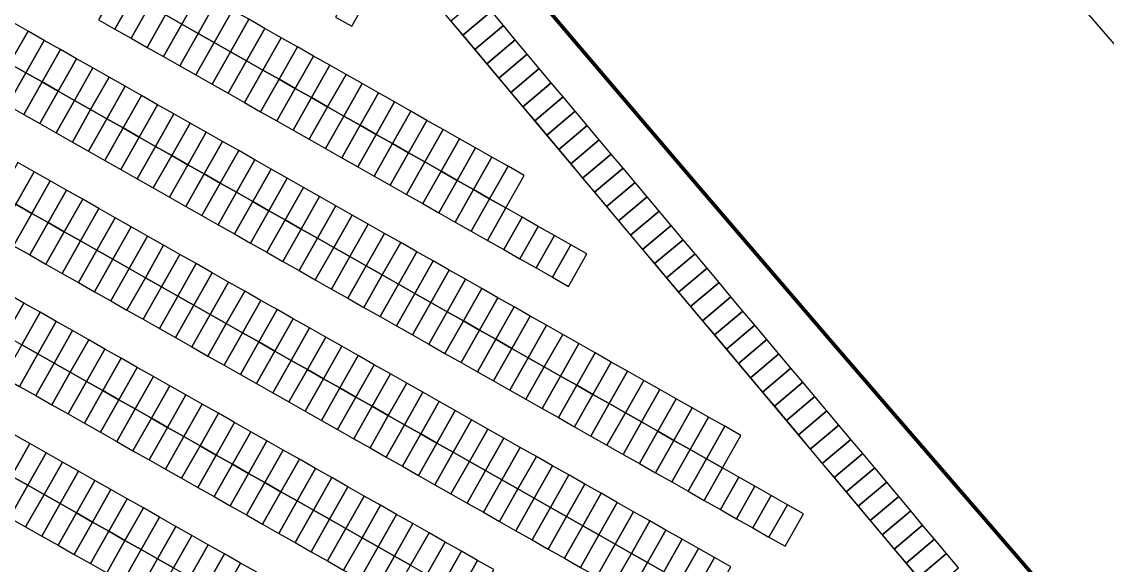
# Model space of a CAD drawing. Header units: millimetres. Extents: x 111502 to 977541, y 8702 to 1044108.
# Drawn here: x 489974.2 to 490119.9, y 241180 to 241252.9 of the extents above; entities that cross this region are included whole.
import ezdxf

# ---------------------------------------------------------------- set-up
doc = ezdxf.new("R2010")
doc.units = ezdxf.units.MM
doc.header["$LTSCALE"] = 0.25
doc.linetypes.add('DASHED2', pattern=[9.525, 6.35, -3.175])
for name, color, linetype in [('E HVSS As Laid HV', 10, 'Continuous'), ('X HVSS Site Background', 8, 'Continuous'), ('X HVSS Site Outline', 210, 'Continuous')]:
    doc.layers.add(name, color=color, linetype=linetype)
doc.styles.add('Proposed Employment Area - 11-089-MP013-01a$0$Standard', font='txt')

# ---------------------------------------------------------------- blocks, each defined once
blk = doc.blocks.new('Proposed Commercial Boundary - 09.02.22')
at = {"layer": 'X HVSS Site Outline'}
blk.add_lwpolyline([(490029573, 241272499, 500, 500, 0), (490047953, 241250802, 500, 500, 0.0024967), (490101240, 241188750, 500, 500, -0.0010707), (490111136, 241177301, 500, 500, -0.0022777), (490120854, 241165906, 500, 500, -0.0034847)], format="xyseb", dxfattribs=at)
blk = doc.blocks.new('commercial background')
at = {"layer": 'X HVSS Site Background', "flags": 128}
blk.add_lwpolyline([(1498.21, 806.9), (1626.89, 653.79), (1657.64, 611.25), (1675.49, 575.45), (1680.89, 547.48)], dxfattribs=at)
at = {"layer": 'X HVSS Site Background'}
for points in [[(1480.83, 782.84), (1483.01, 781.61), (1485.47, 785.96), (1483.3, 787.19)], [(1471.84, 782.19), (1474.02, 780.95), (1476.48, 785.3), (1474.31, 786.54)], [(1483.01, 781.61), (1485.18, 780.37), (1487.65, 784.72), (1485.47, 785.96)], [(1503.66, 782.55), (1505.83, 781.32), (1508.3, 785.67), (1506.12, 786.9)], [(1474.02, 780.95), (1476.19, 779.72), (1478.66, 784.07), (1476.48, 785.3)], [(1476.19, 779.72), (1478.37, 778.49), (1480.83, 782.84), (1478.66, 784.07)], [(1485.18, 780.37), (1487.36, 779.14), (1489.82, 783.49), (1487.65, 784.72)], [(1519.12, 782.02), (1520.73, 780.11), (1524.56, 783.33), (1522.95, 785.24)], [(1478.37, 778.49), (1480.54, 777.26), (1483.01, 781.61), (1480.83, 782.84)], [(1487.36, 779.14), (1489.53, 777.91), (1492, 782.26), (1489.82, 783.49)], [(1520.73, 780.11), (1522.34, 778.19), (1526.17, 781.41), (1524.56, 783.33)], [(1457.72, 777.55), (1459.89, 776.31), (1462.36, 780.66), (1460.18, 781.9)], [(1480.54, 777.26), (1482.72, 776.02), (1485.18, 780.37), (1483.01, 781.61)], [(1489.53, 777.91), (1491.71, 776.68), (1494.17, 781.03), (1492, 782.26)], [(1522.34, 778.19), (1523.95, 776.28), (1527.77, 779.5), (1526.17, 781.41)], [(1459.89, 776.31), (1462.07, 775.08), (1464.53, 779.43), (1462.36, 780.66)], [(1482.72, 776.02), (1484.89, 774.79), (1487.36, 779.14), (1485.18, 780.37)], [(1491.71, 776.68), (1493.88, 775.44), (1496.35, 779.79), (1494.17, 781.03)], [(1493.88, 775.44), (1496.06, 774.21), (1498.52, 778.56), (1496.35, 779.79)], [(1462.07, 775.08), (1464.24, 773.85), (1466.71, 778.2), (1464.53, 779.43)], [(1464.24, 773.85), (1466.42, 772.62), (1468.88, 776.97), (1466.71, 778.2)], [(1484.89, 774.79), (1487.07, 773.56), (1489.53, 777.91), (1487.36, 779.14)], [(1496.06, 774.21), (1498.23, 772.98), (1500.7, 777.33), (1498.52, 778.56)], [(1523.95, 776.28), (1525.55, 774.37), (1529.38, 777.58), (1527.77, 779.5)], [(1466.42, 772.62), (1468.59, 771.38), (1471.06, 775.73), (1468.88, 776.97)], [(1487.07, 773.56), (1489.24, 772.33), (1491.71, 776.68), (1489.53, 777.91)], [(1498.23, 772.98), (1500.41, 771.75), (1502.87, 776.1), (1500.7, 777.33)], [(1525.55, 774.37), (1527.16, 772.45), (1530.99, 775.67), (1529.38, 777.58)], [(1457.43, 771.96), (1459.6, 770.73), (1462.07, 775.08), (1459.89, 776.31)], [(1468.59, 771.38), (1470.77, 770.15), (1473.24, 774.5), (1471.06, 775.73)], [(1489.24, 772.33), (1491.42, 771.09), (1493.88, 775.44), (1491.71, 776.68)], [(1491.42, 771.09), (1493.59, 769.86), (1496.06, 774.21), (1493.88, 775.44)], [(1500.41, 771.75), (1502.58, 770.51), (1505.05, 774.86), (1502.87, 776.1)], [(1527.16, 772.45), (1528.77, 770.54), (1532.6, 773.76), (1530.99, 775.67)], [(1459.6, 770.73), (1461.78, 769.5), (1464.24, 773.85), (1462.07, 775.08)], [(1461.78, 769.5), (1463.95, 768.27), (1466.42, 772.62), (1464.24, 773.85)], [(1470.77, 770.15), (1472.95, 768.92), (1475.41, 773.27), (1473.24, 774.5)], [(1493.59, 769.86), (1495.77, 768.63), (1498.23, 772.98), (1496.06, 774.21)], [(1502.58, 770.51), (1504.76, 769.28), (1507.22, 773.63), (1505.05, 774.86)], [(1463.95, 768.27), (1466.13, 767.03), (1468.59, 771.38), (1466.42, 772.62)], [(1472.95, 768.92), (1475.12, 767.69), (1477.59, 772.04), (1475.41, 773.27)], [(1495.77, 768.63), (1497.94, 767.4), (1500.41, 771.75), (1498.23, 772.98)], [(1504.76, 769.28), (1506.93, 768.05), (1509.4, 772.4), (1507.22, 773.63)], [(1506.93, 768.05), (1509.11, 766.82), (1511.57, 771.17), (1509.4, 772.4)], [(1528.77, 770.54), (1530.38, 768.63), (1534.21, 771.84), (1532.6, 773.76)], [(1466.13, 767.03), (1468.31, 765.8), (1470.77, 770.15), (1468.59, 771.38)], [(1475.12, 767.69), (1477.3, 766.45), (1479.76, 770.8), (1477.59, 772.04)], [(1497.94, 767.4), (1500.12, 766.16), (1502.58, 770.51), (1500.41, 771.75)], [(1509.11, 766.82), (1511.28, 765.58), (1513.75, 769.93), (1511.57, 771.17)], [(1530.38, 768.63), (1531.99, 766.71), (1535.82, 769.93), (1534.21, 771.84)], [(1468.31, 765.8), (1470.48, 764.57), (1472.95, 768.92), (1470.77, 770.15)], [(1477.3, 766.45), (1479.47, 765.22), (1481.94, 769.57), (1479.76, 770.8)], [(1479.47, 765.22), (1481.65, 763.99), (1484.11, 768.34), (1481.94, 769.57)], [(1500.12, 766.16), (1502.29, 764.93), (1504.76, 769.28), (1502.58, 770.51)], [(1511.28, 765.58), (1513.46, 764.35), (1515.92, 768.7), (1513.75, 769.93)], [(1531.99, 766.71), (1533.6, 764.8), (1537.42, 768.01), (1535.82, 769.93)], [(1470.48, 764.57), (1472.66, 763.34), (1475.12, 767.69), (1472.95, 768.92)], [(1481.65, 763.99), (1483.82, 762.76), (1486.29, 767.11), (1484.11, 768.34)], [(1502.29, 764.93), (1504.47, 763.7), (1506.93, 768.05), (1504.76, 769.28)], [(1504.47, 763.7), (1506.64, 762.47), (1509.11, 766.82), (1506.93, 768.05)], [(1513.46, 764.35), (1515.63, 763.12), (1518.1, 767.47), (1515.92, 768.7)], [(1533.6, 764.8), (1535.21, 762.88), (1539.03, 766.1), (1537.42, 768.01)], [(1472.66, 763.34), (1474.83, 762.1), (1477.3, 766.45), (1475.12, 767.69)], [(1483.82, 762.76), (1486, 761.52), (1488.46, 765.87), (1486.29, 767.11)], [(1506.64, 762.47), (1508.82, 761.23), (1511.28, 765.58), (1509.11, 766.82)], [(1515.63, 763.12), (1517.81, 761.89), (1520.27, 766.24), (1518.1, 767.47)], [(1474.83, 762.1), (1477.01, 760.87), (1479.47, 765.22), (1477.3, 766.45)], [(1477.01, 760.87), (1479.18, 759.64), (1481.65, 763.99), (1479.47, 765.22)], [(1486, 761.52), (1488.17, 760.29), (1490.64, 764.64), (1488.46, 765.87)], [(1508.82, 761.23), (1510.99, 760), (1513.46, 764.35), (1511.28, 765.58)], [(1517.81, 761.89), (1519.98, 760.65), (1522.45, 765), (1520.27, 766.24)], [(1535.21, 762.88), (1536.81, 760.97), (1540.64, 764.19), (1539.03, 766.1)], [(1479.18, 759.64), (1481.36, 758.41), (1483.82, 762.76), (1481.65, 763.99)], [(1488.17, 760.29), (1490.35, 759.06), (1492.81, 763.41), (1490.64, 764.64)], [(1510.99, 760), (1513.17, 758.77), (1515.63, 763.12), (1513.46, 764.35)], [(1519.98, 760.65), (1522.16, 759.42), (1524.62, 763.77), (1522.45, 765)], [(1522.16, 759.42), (1524.33, 758.19), (1526.8, 762.54), (1524.62, 763.77)], [(1536.81, 760.97), (1538.42, 759.06), (1542.25, 762.27), (1540.64, 764.19)], [(1458.53, 758.7), (1460.71, 757.46), (1463.17, 761.81), (1461, 763.05)], [(1481.36, 758.41), (1483.53, 757.17), (1486, 761.52), (1483.82, 762.76)], [(1490.35, 759.06), (1492.52, 757.83), (1494.99, 762.18), (1492.81, 763.41)], [(1492.52, 757.83), (1494.7, 756.59), (1497.16, 760.94), (1494.99, 762.18)], [(1513.17, 758.77), (1515.34, 757.54), (1517.81, 761.89), (1515.63, 763.12)], [(1524.33, 758.19), (1526.51, 756.96), (1528.97, 761.31), (1526.8, 762.54)], [(1538.42, 759.06), (1540.03, 757.14), (1543.86, 760.36), (1542.25, 762.27)], [(1460.71, 757.46), (1462.88, 756.23), (1465.35, 760.58), (1463.17, 761.81)], [(1483.53, 757.17), (1485.71, 755.94), (1488.17, 760.29), (1486, 761.52)], [(1494.7, 756.59), (1496.87, 755.36), (1499.34, 759.71), (1497.16, 760.94)], [(1515.34, 757.54), (1517.52, 756.3), (1519.98, 760.65), (1517.81, 761.89)], [(1462.88, 756.23), (1465.06, 755), (1467.52, 759.35), (1465.35, 760.58)], [(1465.06, 755), (1467.23, 753.77), (1469.7, 758.12), (1467.52, 759.35)], [(1485.71, 755.94), (1487.88, 754.71), (1490.35, 759.06), (1488.17, 760.29)], [(1496.87, 755.36), (1499.05, 754.13), (1501.51, 758.48), (1499.34, 759.71)], [(1517.52, 756.3), (1519.69, 755.07), (1522.16, 759.42), (1519.98, 760.65)], [(1519.69, 755.07), (1521.87, 753.84), (1524.33, 758.19), (1522.16, 759.42)], [(1540.03, 757.14), (1541.64, 755.23), (1545.47, 758.45), (1543.86, 760.36)], [(1467.23, 753.77), (1469.41, 752.53), (1471.87, 756.88), (1469.7, 758.12)], [(1487.88, 754.71), (1490.06, 753.48), (1492.52, 757.83), (1490.35, 759.06)], [(1490.06, 753.48), (1492.23, 752.24), (1494.7, 756.59), (1492.52, 757.83)], [(1499.05, 754.13), (1501.22, 752.9), (1503.69, 757.25), (1501.51, 758.48)], [(1521.87, 753.84), (1524.04, 752.61), (1526.51, 756.96), (1524.33, 758.19)], [(1541.64, 755.23), (1543.25, 753.31), (1547.08, 756.53), (1545.47, 758.45)], [(1458.24, 753.11), (1460.42, 751.88), (1462.88, 756.23), (1460.71, 757.46)], [(1469.41, 752.53), (1471.58, 751.3), (1474.05, 755.65), (1471.87, 756.88)], [(1492.23, 752.24), (1494.41, 751.01), (1496.87, 755.36), (1494.7, 756.59)], [(1501.22, 752.9), (1503.4, 751.66), (1505.86, 756.01), (1503.69, 757.25)], [(1524.04, 752.61), (1526.22, 751.37), (1528.68, 755.72), (1526.51, 756.96)], [(1543.25, 753.31), (1544.86, 751.4), (1548.68, 754.62), (1547.08, 756.53)], [(1460.42, 751.88), (1462.59, 750.65), (1465.06, 755), (1462.88, 756.23)], [(1462.59, 750.65), (1464.77, 749.42), (1467.23, 753.77), (1465.06, 755)], [(1471.58, 751.3), (1473.76, 750.07), (1476.22, 754.42), (1474.05, 755.65)], [(1494.41, 751.01), (1496.58, 749.78), (1499.05, 754.13), (1496.87, 755.36)], [(1503.4, 751.66), (1505.57, 750.43), (1508.04, 754.78), (1505.86, 756.01)], [(1526.22, 751.37), (1528.39, 750.14), (1530.86, 754.49), (1528.68, 755.72)], [(1464.77, 749.42), (1466.94, 748.18), (1469.41, 752.53), (1467.23, 753.77)], [(1473.76, 750.07), (1475.93, 748.84), (1478.4, 753.19), (1476.22, 754.42)], [(1496.58, 749.78), (1498.76, 748.55), (1501.22, 752.9), (1499.05, 754.13)], [(1505.57, 750.43), (1507.75, 749.2), (1510.21, 753.55), (1508.04, 754.78)], [(1507.75, 749.2), (1509.92, 747.97), (1512.39, 752.32), (1510.21, 753.55)], [(1528.39, 750.14), (1530.57, 748.91), (1533.03, 753.26), (1530.86, 754.49)], [(1544.86, 751.4), (1546.46, 749.49), (1550.29, 752.7), (1548.68, 754.62)], [(1466.94, 748.18), (1469.12, 746.95), (1471.58, 751.3), (1469.41, 752.53)], [(1475.93, 748.84), (1478.11, 747.6), (1480.57, 751.95), (1478.4, 753.19)], [(1498.76, 748.55), (1500.93, 747.31), (1503.4, 751.66), (1501.22, 752.9)], [(1509.92, 747.97), (1512.1, 746.73), (1514.56, 751.08), (1512.39, 752.32)], [(1530.57, 748.91), (1532.75, 747.68), (1535.21, 752.03), (1533.03, 753.26)], [(1532.75, 747.68), (1534.92, 746.44), (1537.39, 750.79), (1535.21, 752.03)], [(1546.46, 749.49), (1548.07, 747.57), (1551.9, 750.79), (1550.29, 752.7)], [(1469.12, 746.95), (1471.29, 745.72), (1473.76, 750.07), (1471.58, 751.3)], [(1478.11, 747.6), (1480.28, 746.37), (1482.75, 750.72), (1480.57, 751.95)], [(1480.28, 746.37), (1482.46, 745.14), (1484.92, 749.49), (1482.75, 750.72)], [(1500.93, 747.31), (1503.11, 746.08), (1505.57, 750.43), (1503.4, 751.66)], [(1512.1, 746.73), (1514.27, 745.5), (1516.74, 749.85), (1514.56, 751.08)], [(1548.07, 747.57), (1549.68, 745.66), (1553.51, 748.88), (1551.9, 750.79)], [(1471.29, 745.72), (1473.47, 744.49), (1475.93, 748.84), (1473.76, 750.07)], [(1482.46, 745.14), (1484.63, 743.91), (1487.1, 748.26), (1484.92, 749.49)], [(1503.11, 746.08), (1505.28, 744.85), (1507.75, 749.2), (1505.57, 750.43)], [(1505.28, 744.85), (1507.46, 743.62), (1509.92, 747.97), (1507.75, 749.2)], [(1514.27, 745.5), (1516.45, 744.27), (1518.91, 748.62), (1516.74, 749.85)], [(1473.47, 744.49), (1475.64, 743.25), (1478.11, 747.6), (1475.93, 748.84)], [(1475.64, 743.25), (1477.82, 742.02), (1480.28, 746.37), (1478.11, 747.6)], [(1484.63, 743.91), (1486.81, 742.67), (1489.27, 747.02), (1487.1, 748.26)], [(1507.46, 743.62), (1509.63, 742.38), (1512.1, 746.73), (1509.92, 747.97)], [(1516.45, 744.27), (1518.62, 743.04), (1521.09, 747.39), (1518.91, 748.62)], [(1549.68, 745.66), (1551.29, 743.75), (1555.12, 746.96), (1553.51, 748.88)], [(1477.82, 742.02), (1479.99, 740.79), (1482.46, 745.14), (1480.28, 746.37)], [(1486.81, 742.67), (1488.98, 741.44), (1491.45, 745.79), (1489.27, 747.02)], [(1509.63, 742.38), (1511.81, 741.15), (1514.27, 745.5), (1512.1, 746.73)], [(1518.62, 743.04), (1520.8, 741.8), (1523.26, 746.15), (1521.09, 747.39)], [(1520.8, 741.8), (1522.97, 740.57), (1525.44, 744.92), (1523.26, 746.15)], [(1551.29, 743.75), (1552.9, 741.83), (1556.73, 745.05), (1555.12, 746.96)], [(1457.17, 741.08), (1459.34, 739.85), (1461.81, 744.2), (1459.63, 745.43)], [(1479.99, 740.79), (1482.17, 739.56), (1484.63, 743.91), (1482.46, 745.14)], [(1488.98, 741.44), (1491.16, 740.21), (1493.62, 744.56), (1491.45, 745.79)], [(1511.81, 741.15), (1513.98, 739.92), (1516.45, 744.27), (1514.27, 745.5)], [(1522.97, 740.57), (1525.15, 739.34), (1527.61, 743.69), (1525.44, 744.92)], [(1552.9, 741.83), (1554.51, 739.92), (1558.33, 743.13), (1556.73, 745.05)], [(1459.34, 739.85), (1461.52, 738.61), (1463.98, 742.96), (1461.81, 744.2)], [(1482.17, 739.56), (1484.34, 738.32), (1486.81, 742.67), (1484.63, 743.91)], [(1491.16, 740.21), (1493.33, 738.98), (1495.8, 743.33), (1493.62, 744.56)], [(1493.33, 738.98), (1495.51, 737.74), (1497.97, 742.09), (1495.8, 743.33)], [(1513.98, 739.92), (1516.16, 738.69), (1518.62, 743.04), (1516.45, 744.27)], [(1525.15, 739.34), (1527.32, 738.11), (1529.79, 742.46), (1527.61, 743.69)], [(1461.52, 738.61), (1463.69, 737.38), (1466.16, 741.73), (1463.98, 742.96)], [(1484.34, 738.32), (1486.52, 737.09), (1488.98, 741.44), (1486.81, 742.67)], [(1495.51, 737.74), (1497.68, 736.51), (1500.15, 740.86), (1497.97, 742.09)], [(1516.16, 738.69), (1518.33, 737.45), (1520.8, 741.8), (1518.62, 743.04)], [(1518.33, 737.45), (1520.51, 736.22), (1522.97, 740.57), (1520.8, 741.8)], [(1527.32, 738.11), (1529.5, 736.87), (1531.96, 741.22), (1529.79, 742.46)], [(1554.51, 739.92), (1556.12, 738), (1559.94, 741.22), (1558.33, 743.13)], [(1463.69, 737.38), (1465.87, 736.15), (1468.33, 740.5), (1466.16, 741.73)], [(1465.87, 736.15), (1468.04, 734.92), (1470.51, 739.27), (1468.33, 740.5)], [(1486.52, 737.09), (1488.69, 735.86), (1491.16, 740.21), (1488.98, 741.44)], [(1497.68, 736.51), (1499.86, 735.28), (1502.32, 739.63), (1500.15, 740.86)], [(1520.51, 736.22), (1522.68, 734.99), (1525.15, 739.34), (1522.97, 740.57)], [(1529.5, 736.87), (1531.67, 735.64), (1534.14, 739.99), (1531.96, 741.22)], [(1556.12, 738), (1557.72, 736.09), (1561.55, 739.31), (1559.94, 741.22)], [(1468.04, 734.92), (1470.22, 733.68), (1472.68, 738.03), (1470.51, 739.27)], [(1488.69, 735.86), (1490.87, 734.63), (1493.33, 738.98), (1491.16, 740.21)], [(1490.87, 734.63), (1493.04, 733.39), (1495.51, 737.74), (1493.33, 738.98)], [(1499.86, 735.28), (1502.03, 734.05), (1504.5, 738.4), (1502.32, 739.63)], [(1522.68, 734.99), (1524.86, 733.76), (1527.32, 738.11), (1525.15, 739.34)], [(1531.67, 735.64), (1533.85, 734.41), (1536.31, 738.76), (1534.14, 739.99)], [(1557.72, 736.09), (1559.33, 734.18), (1563.16, 737.39), (1561.55, 739.31)], [(1459.05, 734.26), (1461.23, 733.03), (1463.69, 737.38), (1461.52, 738.61)], [(1470.22, 733.68), (1472.39, 732.45), (1474.86, 736.8), (1472.68, 738.03)], [(1493.04, 733.39), (1495.22, 732.16), (1497.68, 736.51), (1495.51, 737.74)], [(1502.03, 734.05), (1504.21, 732.81), (1506.67, 737.16), (1504.5, 738.4)], [(1524.86, 733.76), (1527.03, 732.52), (1529.5, 736.87), (1527.32, 738.11)], [(1533.85, 734.41), (1536.02, 733.18), (1538.49, 737.53), (1536.31, 738.76)], [(1536.02, 733.18), (1538.2, 731.94), (1540.66, 736.29), (1538.49, 737.53)], [(1461.23, 733.03), (1463.4, 731.8), (1465.87, 736.15), (1463.69, 737.38)], [(1463.4, 731.8), (1465.58, 730.57), (1468.04, 734.92), (1465.87, 736.15)], [(1472.39, 732.45), (1474.57, 731.22), (1477.03, 735.57), (1474.86, 736.8)], [(1495.22, 732.16), (1497.39, 730.93), (1499.86, 735.28), (1497.68, 736.51)], [(1504.21, 732.81), (1506.38, 731.58), (1508.85, 735.93), (1506.67, 737.16)], [(1527.03, 732.52), (1529.21, 731.29), (1531.67, 735.64), (1529.5, 736.87)], [(1538.2, 731.94), (1540.37, 730.71), (1542.84, 735.06), (1540.66, 736.29)], [(1559.33, 734.18), (1560.94, 732.26), (1564.77, 735.48), (1563.16, 737.39)], [(1465.58, 730.57), (1467.75, 729.33), (1470.22, 733.68), (1468.04, 734.92)], [(1474.57, 731.22), (1476.74, 729.99), (1479.21, 734.34), (1477.03, 735.57)], [(1497.39, 730.93), (1499.57, 729.7), (1502.03, 734.05), (1499.86, 735.28)], [(1506.38, 731.58), (1508.56, 730.35), (1511.02, 734.7), (1508.85, 735.93)], [(1508.56, 730.35), (1510.73, 729.12), (1513.2, 733.47), (1511.02, 734.7)], [(1529.21, 731.29), (1531.38, 730.06), (1533.85, 734.41), (1531.67, 735.64)], [(1540.37, 730.71), (1542.55, 729.48), (1545.01, 733.83), (1542.84, 735.06)], [(1560.94, 732.26), (1562.55, 730.35), (1566.38, 733.57), (1564.77, 735.48)], [(1467.75, 729.33), (1469.93, 728.1), (1472.39, 732.45), (1470.22, 733.68)], [(1476.74, 729.99), (1478.92, 728.75), (1481.38, 733.1), (1479.21, 734.34)], [(1478.92, 728.75), (1481.1, 727.52), (1483.56, 731.87), (1481.38, 733.1)], [(1499.57, 729.7), (1501.74, 728.46), (1504.21, 732.81), (1502.03, 734.05)], [(1510.73, 729.12), (1512.91, 727.88), (1515.37, 732.23), (1513.2, 733.47)], [(1531.38, 730.06), (1533.56, 728.83), (1536.02, 733.18), (1533.85, 734.41)], [(1533.56, 728.83), (1535.73, 727.59), (1538.2, 731.94), (1536.02, 733.18)], [(1542.55, 729.48), (1544.72, 728.25), (1547.19, 732.6), (1545.01, 733.83)], [(1562.55, 730.35), (1564.16, 728.43), (1567.99, 731.65), (1566.38, 733.57)], [(1469.93, 728.1), (1472.1, 726.87), (1474.57, 731.22), (1472.39, 732.45)], [(1481.1, 727.52), (1483.27, 726.29), (1485.74, 730.64), (1483.56, 731.87)], [(1501.74, 728.46), (1503.92, 727.23), (1506.38, 731.58), (1504.21, 732.81)], [(1503.92, 727.23), (1506.09, 726), (1508.56, 730.35), (1506.38, 731.58)], [(1512.91, 727.88), (1515.08, 726.65), (1517.55, 731), (1515.37, 732.23)], [(1535.73, 727.59), (1537.91, 726.36), (1540.37, 730.71), (1538.2, 731.94)], [(1544.72, 728.25), (1546.9, 727.01), (1549.36, 731.36), (1547.19, 732.6)], [(1564.16, 728.43), (1565.77, 726.52), (1569.59, 729.74), (1567.99, 731.65)], [(1472.1, 726.87), (1474.28, 725.64), (1476.74, 729.99), (1474.57, 731.22)], [(1483.27, 726.29), (1485.45, 725.06), (1487.91, 729.41), (1485.74, 730.64)], [(1506.09, 726), (1508.27, 724.77), (1510.73, 729.12), (1508.56, 730.35)], [(1515.08, 726.65), (1517.26, 725.42), (1519.72, 729.77), (1517.55, 731)], [(1537.91, 726.36), (1540.08, 725.13), (1542.55, 729.48), (1540.37, 730.71)], [(1546.9, 727.01), (1549.07, 725.78), (1551.54, 730.13), (1549.36, 731.36)], [(1549.07, 725.78), (1551.25, 724.55), (1553.71, 728.9), (1551.54, 730.13)], [(1474.28, 725.64), (1476.45, 724.4), (1478.92, 728.75), (1476.74, 729.99)], [(1476.45, 724.4), (1478.63, 723.17), (1481.1, 727.52), (1478.92, 728.75)], [(1485.45, 725.06), (1487.62, 723.82), (1490.09, 728.17), (1487.91, 729.41)], [(1508.27, 724.77), (1510.44, 723.53), (1512.91, 727.88), (1510.73, 729.12)], [(1517.26, 725.42), (1519.43, 724.19), (1521.9, 728.54), (1519.72, 729.77)], [(1540.08, 725.13), (1542.26, 723.9), (1544.72, 728.25), (1542.55, 729.48)], [(1551.25, 724.55), (1553.42, 723.32), (1555.89, 727.67), (1553.71, 728.9)], [(1565.77, 726.52), (1567.38, 724.61), (1571.2, 727.82), (1569.59, 729.74)], [(1478.63, 723.17), (1480.81, 721.94), (1483.27, 726.29), (1481.1, 727.52)], [(1487.62, 723.82), (1489.8, 722.59), (1492.26, 726.94), (1490.09, 728.17)], [(1510.44, 723.53), (1512.62, 722.3), (1515.08, 726.65), (1512.91, 727.88)], [(1519.43, 724.19), (1521.61, 722.95), (1524.07, 727.3), (1521.9, 728.54)], [(1521.61, 722.95), (1523.78, 721.72), (1526.25, 726.07), (1524.07, 727.3)], [(1542.26, 723.9), (1544.43, 722.66), (1546.9, 727.01), (1544.72, 728.25)], [(1553.42, 723.32), (1555.6, 722.08), (1558.06, 726.43), (1555.89, 727.67)], [(1567.38, 724.61), (1568.98, 722.69), (1572.81, 725.91), (1571.2, 727.82)], [(1457.98, 722.23), (1460.16, 721), (1462.62, 725.35), (1460.45, 726.58)], [(1480.81, 721.94), (1482.98, 720.71), (1485.45, 725.06), (1483.27, 726.29)], [(1489.8, 722.59), (1491.97, 721.36), (1494.44, 725.71), (1492.26, 726.94)], [(1512.62, 722.3), (1514.79, 721.07), (1517.26, 725.42), (1515.08, 726.65)], [(1523.78, 721.72), (1525.96, 720.49), (1528.42, 724.84), (1526.25, 726.07)], [(1544.43, 722.66), (1546.61, 721.43), (1549.07, 725.78), (1546.9, 727.01)], [(1546.61, 721.43), (1548.78, 720.2), (1551.25, 724.55), (1549.07, 725.78)], [(1568.98, 722.69), (1570.59, 720.78), (1574.42, 724), (1572.81, 725.91)], [(1460.16, 721), (1462.33, 719.76), (1464.8, 724.11), (1462.62, 725.35)], [(1482.98, 720.71), (1485.16, 719.47), (1487.62, 723.82), (1485.45, 725.06)], [(1491.97, 721.36), (1494.15, 720.13), (1496.61, 724.48), (1494.44, 725.71)], [(1494.15, 720.13), (1496.32, 718.89), (1498.79, 723.24), (1496.61, 724.48)], [(1514.79, 721.07), (1516.97, 719.84), (1519.43, 724.19), (1517.26, 725.42)], [(1525.96, 720.49), (1528.13, 719.26), (1530.6, 723.61), (1528.42, 724.84)], [(1548.78, 720.2), (1550.96, 718.97), (1553.42, 723.32), (1551.25, 724.55)], [(1462.33, 719.76), (1464.51, 718.53), (1466.97, 722.88), (1464.8, 724.11)], [(1464.51, 718.53), (1466.68, 717.3), (1469.15, 721.65), (1466.97, 722.88)], [(1485.16, 719.47), (1487.33, 718.24), (1489.8, 722.59), (1487.62, 723.82)], [(1496.32, 718.89), (1498.5, 717.66), (1500.96, 722.01), (1498.79, 723.24)], [(1516.97, 719.84), (1519.14, 718.6), (1521.61, 722.95), (1519.43, 724.19)], [(1519.14, 718.6), (1521.32, 717.37), (1523.78, 721.72), (1521.61, 722.95)], [(1528.13, 719.26), (1530.31, 718.02), (1532.77, 722.37), (1530.6, 723.61)], [(1550.96, 718.97), (1553.13, 717.73), (1555.6, 722.08), (1553.42, 723.32)], [(1570.59, 720.78), (1572.2, 718.87), (1576.03, 722.08), (1574.42, 724)], [(1466.68, 717.3), (1468.86, 716.07), (1471.32, 720.42), (1469.15, 721.65)], [(1487.33, 718.24), (1489.51, 717.01), (1491.97, 721.36), (1489.8, 722.59)], [(1498.5, 717.66), (1500.67, 716.43), (1503.14, 720.78), (1500.96, 722.01)], [(1521.32, 717.37), (1523.49, 716.14), (1525.96, 720.49), (1523.78, 721.72)], [(1530.31, 718.02), (1532.48, 716.79), (1534.95, 721.14), (1532.77, 722.37)], [(1553.13, 717.73), (1555.31, 716.5), (1557.77, 720.85), (1555.6, 722.08)], [(1572.2, 718.87), (1573.81, 716.95), (1577.64, 720.17), (1576.03, 722.08)], [(1457.69, 716.65), (1459.87, 715.41), (1462.33, 719.76), (1460.16, 721)], [(1468.86, 716.07), (1471.03, 714.83), (1473.5, 719.18), (1471.32, 720.42)], [(1489.51, 717.01), (1491.68, 715.78), (1494.15, 720.13), (1491.97, 721.36)], [(1491.68, 715.78), (1493.86, 714.54), (1496.32, 718.89), (1494.15, 720.13)], [(1500.67, 716.43), (1502.85, 715.2), (1505.31, 719.55), (1503.14, 720.78)], [(1523.49, 716.14), (1525.67, 714.91), (1528.13, 719.26), (1525.96, 720.49)], [(1532.48, 716.79), (1534.66, 715.56), (1537.12, 719.91), (1534.95, 721.14)], [(1534.66, 715.56), (1536.83, 714.33), (1539.3, 718.68), (1537.12, 719.91)], [(1555.31, 716.5), (1557.48, 715.27), (1559.95, 719.62), (1557.77, 720.85)], [(1573.81, 716.95), (1575.42, 715.04), (1579.25, 718.25), (1577.64, 720.17)], [(1459.87, 715.41), (1462.04, 714.18), (1464.51, 718.53), (1462.33, 719.76)], [(1462.04, 714.18), (1464.22, 712.95), (1466.68, 717.3), (1464.51, 718.53)], [(1471.03, 714.83), (1473.21, 713.6), (1475.67, 717.95), (1473.5, 719.18)], [(1493.86, 714.54), (1496.03, 713.31), (1498.5, 717.66), (1496.32, 718.89)], [(1502.85, 715.2), (1505.02, 713.96), (1507.49, 718.31), (1505.31, 719.55)], [(1525.67, 714.91), (1527.84, 713.67), (1530.31, 718.02), (1528.13, 719.26)], [(1536.83, 714.33), (1539.01, 713.09), (1541.47, 717.44), (1539.3, 718.68)], [(1557.48, 715.27), (1559.66, 714.04), (1562.12, 718.39), (1559.95, 719.62)], [(1464.22, 712.95), (1466.39, 711.72), (1468.86, 716.07), (1466.68, 717.3)], [(1473.21, 713.6), (1475.38, 712.37), (1477.85, 716.72), (1475.67, 717.95)], [(1496.03, 713.31), (1498.21, 712.08), (1500.67, 716.43), (1498.5, 717.66)], [(1505.02, 713.96), (1507.2, 712.73), (1509.66, 717.08), (1507.49, 718.31)], [(1507.2, 712.73), (1509.37, 711.5), (1511.84, 715.85), (1509.66, 717.08)], [(1527.84, 713.67), (1530.02, 712.44), (1532.48, 716.79), (1530.31, 718.02)], [(1539.01, 713.09), (1541.18, 711.86), (1543.65, 716.21), (1541.47, 717.44)], [(1559.66, 714.04), (1561.83, 712.8), (1564.3, 717.15), (1562.12, 718.39)], [(1561.83, 712.8), (1564.01, 711.57), (1566.47, 715.92), (1564.3, 717.15)], [(1575.42, 715.04), (1577.03, 713.12), (1580.85, 716.34), (1579.25, 718.25)], [(1466.39, 711.72), (1468.57, 710.48), (1471.03, 714.83), (1468.86, 716.07)], [(1475.38, 712.37), (1477.56, 711.14), (1480.02, 715.49), (1477.85, 716.72)], [(1498.21, 712.08), (1500.38, 710.85), (1502.85, 715.2), (1500.67, 716.43)], [(1509.37, 711.5), (1511.55, 710.27), (1514.01, 714.62), (1511.84, 715.85)], [(1530.02, 712.44), (1532.19, 711.21), (1534.66, 715.56), (1532.48, 716.79)], [(1532.19, 711.21), (1534.37, 709.98), (1536.83, 714.33), (1534.66, 715.56)], [(1541.18, 711.86), (1543.36, 710.63), (1545.82, 714.98), (1543.65, 716.21)], [(1577.03, 713.12), (1578.63, 711.21), (1582.46, 714.43), (1580.85, 716.34)], [(1468.57, 710.48), (1470.74, 709.25), (1473.21, 713.6), (1471.03, 714.83)], [(1477.56, 711.14), (1479.73, 709.9), (1482.2, 714.25), (1480.02, 715.49)], [(1479.73, 709.9), (1481.91, 708.67), (1484.37, 713.02), (1482.2, 714.25)], [(1500.38, 710.85), (1502.56, 709.61), (1505.02, 713.96), (1502.85, 715.2)], [(1511.55, 710.27), (1513.72, 709.03), (1516.19, 713.38), (1514.01, 714.62)], [(1534.37, 709.98), (1536.54, 708.74), (1539.01, 713.09), (1536.83, 714.33)], [(1543.36, 710.63), (1545.53, 709.4), (1548, 713.75), (1545.82, 714.98)], [(1578.63, 711.21), (1580.24, 709.3), (1584.07, 712.51), (1582.46, 714.43)], [(1470.74, 709.25), (1472.92, 708.02), (1475.38, 712.37), (1473.21, 713.6)], [(1481.91, 708.67), (1484.08, 707.44), (1486.55, 711.79), (1484.37, 713.02)], [(1502.56, 709.61), (1504.73, 708.38), (1507.2, 712.73), (1505.02, 713.96)], [(1504.73, 708.38), (1506.91, 707.15), (1509.37, 711.5), (1507.2, 712.73)], [(1513.72, 709.03), (1515.9, 707.8), (1518.36, 712.15), (1516.19, 713.38)], [(1536.54, 708.74), (1538.72, 707.51), (1541.18, 711.86), (1539.01, 713.09)], [(1545.53, 709.4), (1547.71, 708.16), (1550.18, 712.51), (1548, 713.75)], [(1472.92, 708.02), (1475.09, 706.79), (1477.56, 711.14), (1475.38, 712.37)], [(1484.08, 707.44), (1486.26, 706.21), (1488.72, 710.56), (1486.55, 711.79)], [(1506.91, 707.15), (1509.08, 705.92), (1511.55, 710.27), (1509.37, 711.5)], [(1515.9, 707.8), (1518.07, 706.57), (1520.54, 710.92), (1518.36, 712.15)], [(1538.72, 707.51), (1540.89, 706.28), (1543.36, 710.63), (1541.18, 711.86)], [(1547.71, 708.16), (1549.89, 706.93), (1552.35, 711.28), (1550.18, 712.51)], [(1549.89, 706.93), (1552.06, 705.7), (1554.53, 710.05), (1552.35, 711.28)], [(1580.24, 709.3), (1581.85, 707.38), (1585.68, 710.6), (1584.07, 712.51)], [(1475.09, 706.79), (1477.27, 705.55), (1479.73, 709.9), (1477.56, 711.14)], [(1477.27, 705.55), (1479.44, 704.32), (1481.91, 708.67), (1479.73, 709.9)], [(1486.26, 706.21), (1488.43, 704.97), (1490.9, 709.32), (1488.72, 710.56)], [(1509.08, 705.92), (1511.26, 704.68), (1513.72, 709.03), (1511.55, 710.27)], [(1518.07, 706.57), (1520.25, 705.34), (1522.71, 709.69), (1520.54, 710.92)], [(1540.89, 706.28), (1543.07, 705.05), (1545.53, 709.4), (1543.36, 710.63)], [(1552.06, 705.7), (1554.24, 704.47), (1556.7, 708.82), (1554.53, 710.05)], [(1581.85, 707.38), (1583.46, 705.47), (1587.29, 708.69), (1585.68, 710.6)], [(1488.43, 704.97), (1490.61, 703.74), (1493.07, 708.09), (1490.9, 709.32)], [(1520.25, 705.34), (1522.42, 704.1), (1524.89, 708.45), (1522.71, 709.69)], [(1543.07, 705.05), (1545.25, 703.81), (1547.71, 708.16), (1545.53, 709.4)]]:
    blk.add_lwpolyline(points, close=True, dxfattribs=at)
at = {"layer": 'X HVSS Site Background', "style": 'Proposed Employment Area - 11-089-MP013-01a$0$Standard'}
for p, rotation in [((485.88, 899.5), 95.9302), ((729.37, 850.69), 240.5366), ((319.53, 839.47), 95.9302), ((520.9, 756.6), 330.4683), ((1582.14, 507.49), 240.4683), ((1846.75, 293.1), 209.3143), ((1096.5, 265.37), 60.4683)]:
    blk.add_attdef('NOOFPARKINGSPACES', p, '', height=0.3, rotation=rotation, dxfattribs=at)
blk = doc.blocks.new('OS MAP 060722')
at = {"layer": 'X HVSS Site Background', "flags": 128}
blk.add_lwpolyline([(1254.24, 2188.39), (1288.2, 2149.03), (1288.2, 2149.03), (1320.7, 2111.53)], dxfattribs=at)

msp = doc.modelspace()

# ---------------------------------------------------------------- linework, layer by layer
at = {"lineweight": 0}
msp.add_circle((488727.82, 239008.33), 11388.42, dxfattribs=at)

# ---------------------------------------------------------------- block references
at = {"layer": 'E HVSS As Laid HV', "linetype": 'DASHED2', "lineweight": 0}
msp.add_blockref('OS MAP 060722', (488810.58, 239126.31), dxfattribs=at)
at = {"layer": 'X HVSS Site Background', "lineweight": 0}
msp.add_blockref('commercial background', (488512.69, 240470.93), dxfattribs=at)
at = {"layer": 'X HVSS Site Outline', "lineweight": 0, "xscale": 0.001, "yscale": 0.001, "zscale": 0.001}
msp.add_blockref('Proposed Commercial Boundary - 09.02.22', (0, 0), dxfattribs=at)

doc.saveas('drawing.dxf')
